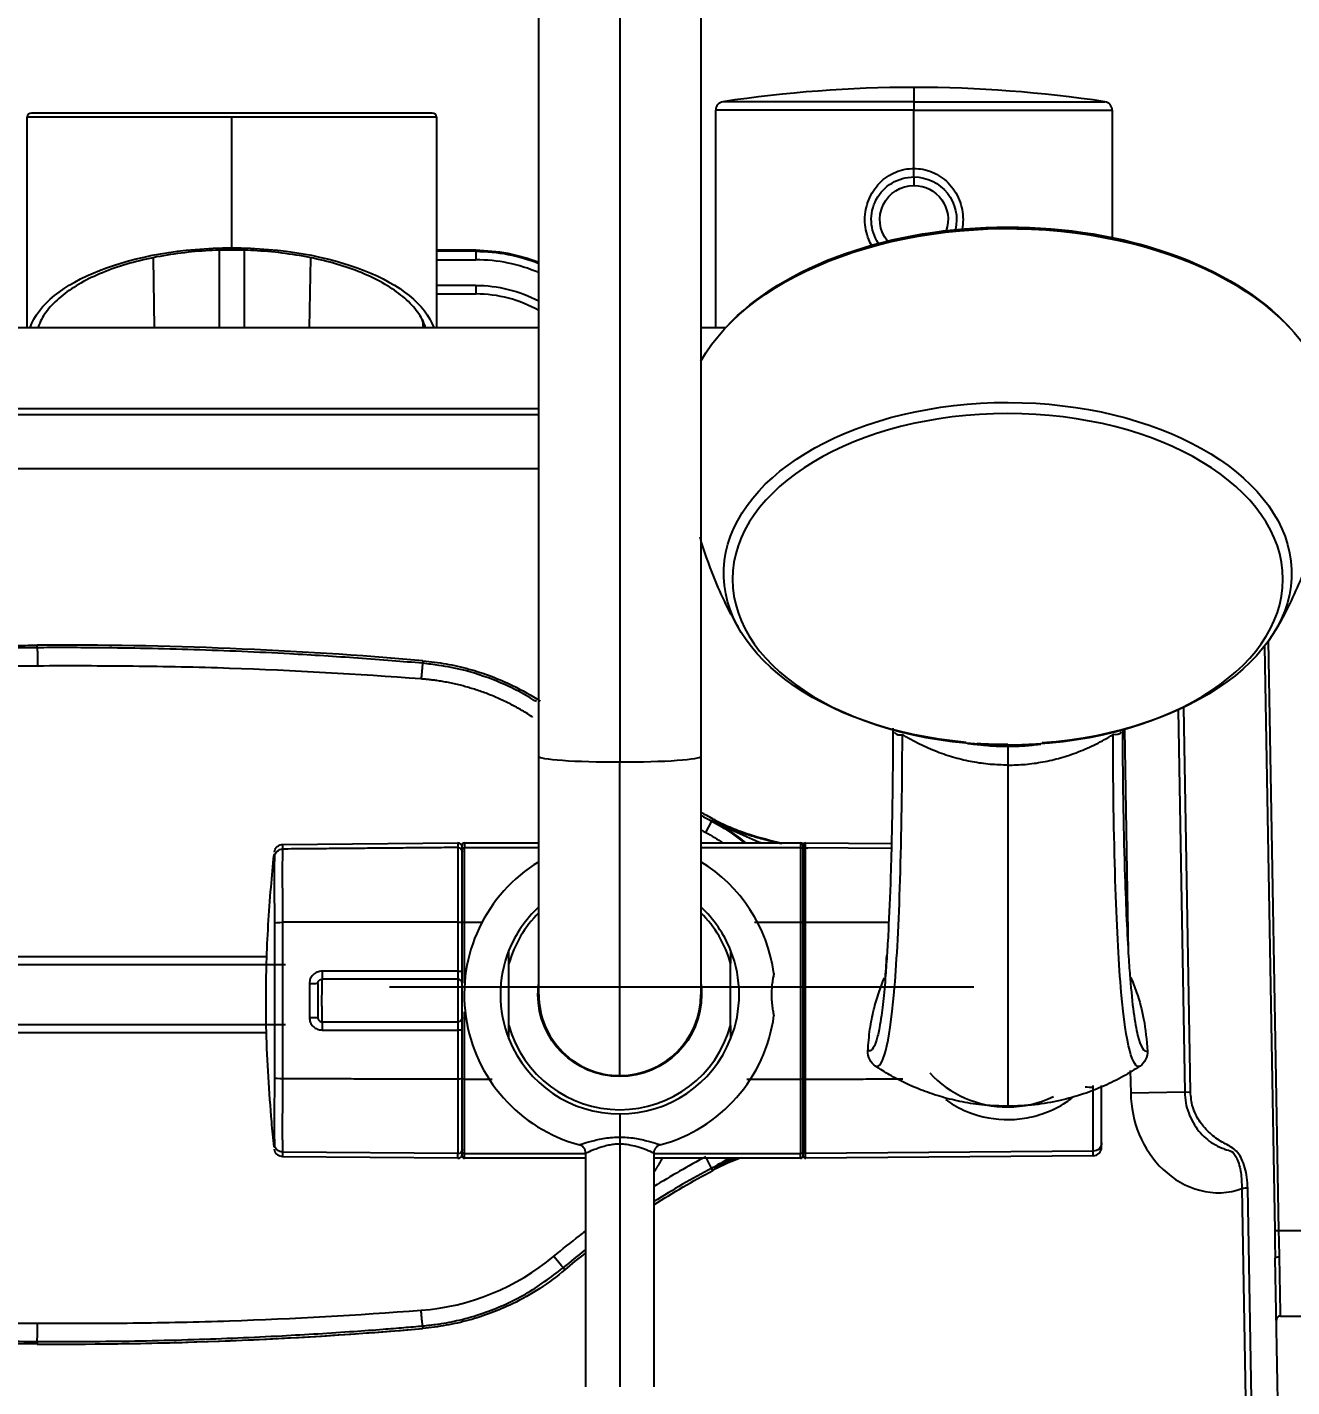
# Model space of a CAD drawing. Header units: millimetres. Extents: x 0 to 400063, y 963 to 238763.
# Drawn here: x 50350.5 to 50498.9, y 153823.2 to 153982.7 of the extents above; entities that cross this region are included whole.
import ezdxf

# ---------------------------------------------------------------- set-up
doc = ezdxf.new("R2010")
doc.units = ezdxf.units.MM
doc.header["$LTSCALE"] = 40
doc.header["$PDMODE"] = 34
doc.layers.get('Defpoints').update_dxf_attribs({"color": 249})
for name, color, linetype in [('07 dim wal', 5, 'Continuous'), ('4', 4, 'Continuous'), ('도면층4', 4, 'Continuous')]:
    doc.layers.add(name, color=color, linetype=linetype)
doc.styles.add('마감재', font='stylu.ttf')
doc.dimstyles.new('Copy of DIM-60', dxfattribs={"dimscale": 50, "dimtxt": 2, "dimasz": 0.7, "dimexe": 1, "dimexo": 1, "dimgap": 0.7, "dimtad": 1, "dimdec": 0, "dimzin": 1, "dimdsep": 46, "dimlunit": 6, "dimtxsty": '마감재', "dimblk": 'ARCHTICK', "dimcen": -0.09, "dimclrd": 256, "dimclre": 256, "dimclrt": 3, "dimadec": 0, "dimazin": 0, "dimtfac": 1, "dimtdec": 0, "dimtix": 1, "dimtmove": 2, "dimatfit": 0, "dimldrblk": 'ARCHTICK', "dimfxl": 0, "dimtolj": 1, "dimtzin": 0, "dimarcsym": 0})

# ---------------------------------------------------------------- blocks, each defined once
blk = doc.blocks.new('202101042036175950')
at = {"layer": '4', "linetype": 'Continuous'}
for p, q in [((-29, 0), (-29, 3.25)), ((-39, 2.64), (-39, -0.19)), ((0, 0), (-35.79, -0.62)), ((-39, -0.19), (-108.19, -1.4)), ((-107.54, -1.89), (-38.99, -0.69)), ((-39, -0.19), (-38.99, -0.69)), ((-16.63, -3.37), (-43.99, -3.85)), ((-43.97, -4.54), (-16.61, -4.07)), ((-55.28, -10.57), (-100.38, -11.35)), ((-55.27, -11.24), (-55.28, -10.57)), ((-100.07, -12.02), (-55.27, -11.24)), ((-55.27, -11.24), (-55.16, -17.58)), ((-97.8, -18.32), (-71.72, -17.87)), ((-57.78, -17.63), (-55.16, -17.58)), ((-171.43, -43), (-171.43, -20.6)), ((-170.44, -19.75), (-155.49, -19.75)), ((-170.44, -43), (-170.44, -19.75)), ((-49.33, -21), (-56.05, -21)), ((-48.34, -21.99), (-55.83, -21.99)), ((-48.8, -21), (-49.33, -21)), ((-47.8, -21.99), (-48.34, -21.99)), ((-48.34, -21.99), (-48.05, -55.7)), ((-47.8, -21.99), (-47.5, -55.7)), ((-95.88, -32), (-95.82, -32)), ((-53.52, -32), (-53.61, -32)), ((-67.61, -37.64), (-67.61, -35.96)), ((-67.61, -35.96), (-67.61, -35.96)), ((-67.61, -47.64), (-67.61, -37.64)), ((-173.1, -43), (-171.43, -43)), ((-171.43, -43), (-171.43, -65.4)), ((-171.43, -43), (-170.44, -43)), ((-170.44, -43), (-170.44, -66.25)), ((-163.6, -43), (-170.44, -43)), ((-162.6, -43), (-163.6, -43)), ((-162.6, -43), (-161.6, -43)), ((-84.5, -55.7), (-84.41, -45.65)), ((-83.95, -55.7), (-83.86, -45.66)), ((-67.61, -50.51), (-67.61, -47.64)), ((-67.61, -104.51), (-67.61, -50.51)), ((-83.95, -55.7), (-84.5, -55.7)), ((-75.21, -55.7), (-83.95, -55.7)), ((-56.79, -55.7), (-75.21, -55.7)), ((-48.05, -55.7), (-56.79, -55.7)), ((-47.5, -55.7), (-48.05, -55.7)), ((-84.5, -68), (-84.5, -56.3)), ((-84.5, -56.3), (-83.95, -56.3)), ((-84.2, -56), (-83.65, -56)), ((-83.66, -56), (-84.2, -56)), ((-83.95, -68), (-83.95, -56.3)), ((-83.95, -56.3), (-75.21, -56.3)), ((-83.66, -56), (-75.17, -56)), ((-75.17, -56), (-83.65, -56)), ((-82.45, -56), (-82.45, -56)), ((-75.21, -56.3), (-56.79, -56.3)), ((-56.83, -56), (-75.17, -56)), ((-75.17, -56), (-56.83, -56)), ((-48.35, -56), (-56.83, -56)), ((-56.83, -56), (-48.34, -56)), ((-56.79, -56.3), (-48.05, -56.3)), ((-49.55, -56), (-49.55, -56)), ((-47.8, -56), (-48.35, -56)), ((-47.8, -56), (-48.34, -56)), ((-47.5, -56.3), (-48.05, -56.3)), ((-48.05, -73.5), (-48.05, -56.3)), ((-47.5, -56.3), (-47.5, -73.5)), ((-144.95, -68.01), (-144.95, -65.06)), ((-144.94, -68.01), (-144.94, -65.06)), ((-63.06, -64.5), (-70.34, -64.5)), ((-144.95, -66.25), (-170.44, -66.25)), ((-87.32, -66.58), (-87.05, -66.73)), ((-87.19, -66.34), (-87.19, -66.34)), ((-87.19, -66.34), (-87.02, -66.43)), ((-87.05, -66.73), (-85.72, -67.43)), ((-46.35, -66.73), (-47.5, -67.33)), ((-46.38, -66.43), (-46.21, -66.34)), ((-46.08, -66.58), (-46.35, -66.73)), ((-46.21, -66.34), (-46.21, -66.34)), ((-429.61, -68), (-94.61, -68)), ((-94.61, -68), (-66.7, -68)), ((-48.11, -73.5), (-20.7, -73.5)), ((-428.94, -77.5), (-93.94, -77.5)), ((-57.2, -77.5), (-93.94, -77.5)), ((-52.7, -77.5), (-49.99, -77.5)), ((-49.21, -77.5), (-20.7, -77.5)), ((-20.7, -81.5), (-48.11, -81.5)), ((-48.05, -95.7), (-48.05, -81.5)), ((-47.5, -81.5), (-47.5, -95.7)), ((-34.42, -83.94), (-34.65, -84.13)), ((-34.42, -83.94), (-34.42, -83.94)), ((-94.61, -87), (-429.61, -87)), ((-144.95, -442.31), (-144.95, -87)), ((-144.94, -442.31), (-144.94, -87)), ((-135.4, -87), (-135.4, -447.82)), ((-134.73, -447.82), (-134.73, -87)), ((-128.39, -447.82), (-128.39, -87)), ((-66.7, -87), (-94.61, -87)), ((-84.5, -95.7), (-84.5, -87)), ((-83.95, -95.7), (-83.95, -87)), ((-63.06, -90.5), (-70.34, -90.5)), ((-154, -94.38), (-153.88, -94.38)), ((-154, -94.38), (-154, -99)), ((-153.88, -94.38), (-153.88, -99)), ((-153.88, -94.38), (-152.88, -94.38)), ((-152.88, -99), (-152.88, -94.38)), ((-149.88, -94.38), (-148.88, -94.38)), ((-149.88, -94.38), (-149.88, -99)), ((-148.88, -99), (-148.88, -94.38)), ((-84.5, -95.7), (-83.95, -95.7)), ((-84.31, -117.05), (-84.49, -96.5)), ((-84.49, -96.5), (-83.95, -96.5)), ((-83.66, -96), (-84.2, -96)), ((-75.21, -95.7), (-83.95, -95.7)), ((-83.95, -96.5), (-75.2, -96.5)), ((-75.17, -96), (-83.66, -96)), ((-75.14, -96), (-83.45, -96)), ((-68.05, -95.7), (-75.21, -95.7)), ((-75.2, -96.5), (-69.45, -96.5)), ((-68.02, -96), (-75.17, -96)), ((-69.43, -96), (-75.14, -96)), ((-68.5, -96.5), (-68.5, -112.42)), ((-64, -96), (-68, -96)), ((-56.79, -95.7), (-64.69, -95.7)), ((-56.83, -96), (-63.98, -96)), ((-63.5, -112.42), (-63.5, -96.5)), ((-56.85, -96), (-62.56, -96)), ((-62.54, -96.5), (-56.79, -96.5)), ((-48.54, -96), (-56.85, -96)), ((-48.34, -96), (-56.83, -96)), ((-48.05, -95.7), (-56.79, -95.7)), ((-56.79, -96.5), (-48.05, -96.5)), ((-47.8, -96), (-48.34, -96)), ((-48.05, -96.5), (-48.23, -117.02)), ((-47.5, -95.7), (-48.05, -95.7)), ((-47.5, -96.5), (-48.05, -96.5)), ((-47.5, -96.5), (-47.68, -117.05)), ((-170.1, -99.5), (-170.1, -146.5)), ((-169.6, -99), (-144.95, -99)), ((-169.6, -99), (-169.6, -123)), ((-68, -112.92), (-64, -112.92)), ((-153.09, -113.79), (-144.95, -113.93)), ((-67.97, -113.91), (-64.02, -113.91)), ((-154.29, -123), (-169.6, -123)), ((-169.6, -123), (-169.6, -147)), ((-144.95, -132.07), (-153.03, -132.21)), ((-144.95, -147), (-169.6, -147))]:
    blk.add_line(p, q, dxfattribs=at)
for centre, radius, start, end in [((-28.5, 0), 0.5, 180, 199.5593), ((-28.5, 0), 0.5, 248.7477, 271), ((-22.1, -43), 151, 171.4696, 180), ((-170.44, -20.75), 1, 90, 171.4696), ((-48.8, -22), 1, 0.5, 90), ((-66, -32), 12.48, 0, 25.5502), ((-66, -32), 12.48, 312.8625, 0), ((-22.1, -43), 151, 180, 188.5304), ((-84.2, -55.7), 0.3, 179.75, 270), ((-47.8, -55.7), 0.3, 270, 0.25), ((-84.2, -56.3), 0.3, 90, 180), ((-47.8, -56.3), 0.3, 0, 90), ((-66.7, -77.5), 18.25, 97.7703, 148.6307), ((-66.7, -77.5), 18.25, 15.081, 82.2436), ((-66.7, -77.5), 23.14, 140.277, 151.4329), ((-66.7, -77.5), 14, 90, 111.7868), ((-66.7, -77.5), 14, 68.2132, 90), ((-66.7, -77.5), 14, 111.7868, 137.2687), ((-66.7, -77.5), 13.5, 105.6425, 135.2763), ((-66.7, -77.5), 13.5, 285.6425, 74.3575), ((-66.7, -77.5), 14, 291.7868, 68.2132), ((-66.7, -77.5), 23.14, 28.5671, 33.9368), ((-170.44, -65.25), 1, 188.5304, 270), ((-175.71, -19.78), 100.32, 331.2745, 332.1013), ((-66.7, -77.5), 23.33, 151.4329, 152.1013), ((-66.7, -77.5), 23.33, 151.4329, 152.1013), ((42.31, -19.78), 100.32, 207.8987, 212.3735), ((-66.7, -77.5), 23.33, 27.8987, 28.5671), ((-66.7, -77.5), 23.33, 27.8987, 28.5671), ((-175.71, -19.78), 101.82, 331.736, 332.1013), ((-66.7, -77.5), 9.5, 0, 90), ((42.31, -19.78), 101.82, 207.8987, 211.84), ((-66.7, -77.5), 9.5, 270, 0), ((-66.7, -77.5), 18.25, 211.3695, 344.9535), ((-134, -94.38), 18.88, 156.9796, 180), ((-134, -94.38), 14.88, 150.2559, 180), ((-66.7, -77.5), 14, 222.7313, 248.2132), ((-66.7, -77.5), 13.5, 224.7237, 254.3575), ((-66.7, -77.5), 14, 248.2132, 270), ((-66.7, -77.5), 14, 270, 291.7868), ((-84.2, -95.7), 0.3, 180, 270), ((-83.99, -96.5), 0.5, 92.0871, 180.5), ((-68, -96.5), 0.5, 90, 180), ((-48, -96.5), 0.5, 359.5, 87.9129), ((-47.8, -95.7), 0.3, 270, 0), ((-169.6, -99.5), 0.5, 90, 180), ((384.97, -143.02), 492.66, 175.0592, 180.3273), ((-518.37, -143.02), 492.66, 0, 4.9407), ((-518.37, -143.02), 492.66, 359.6727, 4.9408), ((-64, -112.42), 0.5, 270, 0), ((-518.37, -143.02), 492.66, 359.6728, 0), ((-169.6, -146.5), 0.5, 180, 270)]:
    blk.add_arc(centre, radius, start, end, dxfattribs=at)
at = {"layer": '4', "linetype": 'Continuous', "extrusion": (0, 0, -1)}
for centre, radius, start, end in [((157.6, -43), 5, 0, 103.6181), ((157.6, -43), 4, 0, 108.8719), ((157.6, -43), 5, 236.1206, 0), ((157.6, -43), 4, 230.9119, 0), ((66.7, -77.5), 23.03, 27.8987, 39.3758), ((66.7, -77.5), 23.03, 146.4928, 152.1013), ((175.71, -19.78), 100.02, 207.8987, 208.8215), ((66.7, -77.5), 21.53, 27.8987, 34.2214), ((-42.31, -19.78), 100.02, 327.5154, 332.1013), ((66.7, -77.5), 9.6, 81.7228, 90), ((66.7, -77.5), 9.6, 90, 270), ((-42.31, -19.78), 100.02, 320.1003, 321.8984), ((134, -94.38), 20, 0, 21.6604), ((134, -94.38), 19.88, 0, 21.8008), ((134, -94.38), 15.88, 0, 27.7026), ((66.7, -77.5), 9.6, 270, 278.2772), ((64, -96.5), 0.5, 90, 180), ((68, -112.42), 0.5, 270, 0)]:
    blk.add_arc(centre, radius, start, end, dxfattribs=at)
for centre, major_axis, ratio, start_param, end_param in [((-133.67, -32), (0, -38), 0.601815, 0.325862, 3.144054), ((-116.11, -32), (0, 33.3), 0.601815, 6.211848, 7.732635), ((-134.04, -32), (0, 37.7), 0.601815, 3.646832, 5.777946), ((-116.11, -32), (0, 33.3), 0.601815, 3.216248, 6.211848), ((-35.8, -0.12), (-0.009, 0.5), 0.304869, 3.141593, 4.71771), ((-49.33, -22), (0, 1), 0.993003, 0, 1.56207), ((-116.11, -32), (0, 33.3), 0.601815, 1.717737, 3.216248), ((-83.65, -55.7), (0, -0.3), 0.993003, 0, 1.57516), ((-75.17, -55.7), (0, -0.3), 0.118089, 0, 1.57516), ((-56.83, -55.7), (0, -0.3), 0.118089, 4.708026, 6.283185), ((-48.35, -55.7), (0, -0.3), 0.993003, 4.708026, 6.283185), ((-83.66, -56.3), (0, -0.3), 0.993003, 1.570796, 3.141593), ((-75.17, -56.3), (0, 0.3), 0.118089, 4.712389, 6.283185), ((-56.83, -56.3), (0, 0.3), 0.118089, 0, 1.570796), ((-48.34, -56.3), (0, 0.3), 0.993003, 0, 1.570796), ((-94.61, -77.5), (0, 9.5), 0.069756, 6.283185, 7.853982), ((-94.61, -77.5), (0, 9.5), 0.069756, 1.570796, 3.141593), ((-49.21, -77.5), (-1, 0), 0.000002, 0.675102, 1.570774), ((-35.8, -85.09), (1.15, 0.96), 0.00118, 0.017454, 1.740033), ((-83.66, -95.7), (0, 0.3), 0.993003, 3.141593, 4.712389), ((-83.45, -96.5), (0, 0.5), 0.993003, 4.703662, 6.246758), ((-75.17, -95.7), (0, -0.3), 0.118089, 0, 1.570796), ((-75.14, -96.5), (0, 0.5), 0.118089, 4.703662, 6.246762), ((-69.43, -96.5), (0, 0.5), 0.044333, 4.703662, 6.246744), ((-62.56, -96.5), (0, -0.5), 0.044333, 3.178034, 4.721116), ((-56.85, -96.5), (0, -0.5), 0.118089, 3.178016, 4.721116), ((-56.83, -95.7), (0, -0.3), 0.118089, 4.712389, 6.283185), ((-48.54, -96.5), (0, -0.5), 0.993003, 3.17802, 4.721116), ((-48.34, -95.7), (0, -0.3), 0.993003, 4.712389, 6.283185), ((-143.1, -123), (0, 24), 0.466308, 4.712389, 6.117447), ((-69.5, -112.42), (1, 0), 0.008735, 4.756813, 6.283185), ((-68, -113.92), (0, 1), 0.025382, 0, 1.56207), ((-64, -113.92), (0, 1), 0.025382, 4.721116, 6.283185), ((-62.5, -112.42), (-1, 0), 0.008735, 0, 1.526373), ((-82.78, -117.01), (-0.001, 1), 0.993003, 3.239143, 4.704891), ((-75.06, -117.01), (0, 1), 0.118088, 3.237896, 4.703644), ((-56.93, -117.01), (0, 1), 0.118088, 1.579541, 3.045284), ((-49.22, -117.01), (0.001, 1), 0.993003, 1.57811, 3.043862), ((-143.1, -123), (0, 24), 0.466308, 3.307331, 4.712389)]:
    blk.add_ellipse(centre, major_axis=major_axis, ratio=ratio, start_param=start_param, end_param=end_param, dxfattribs=at)
blk.add_ellipse((-115.42, -32), major_axis=(0, 32.28), ratio=0.601815, dxfattribs=at)
at = {"layer": '4', "linetype": 'Continuous'}
for points, degree, knots in [([(-133.68, 6), (-131.75, 5.99), (-127.79, 5.74), (-121.7, 4.6), (-115.45, 2.54), (-111.44, 0.58), (-109.45, -0.58)], 3, [0, 0, 0, 0, 0.225829, 0.46905, 0.727974, 1, 1, 1, 1]), ([(-29, 0), (-29.02, 0), (-29.07, 0), (-29.47, -0.01), (-30.15, -0.02), (-31.15, -0.04), (-32.46, -0.06), (-34.07, -0.09), (-35.31, -0.11), (-35.95, -0.12)], 3, [0, 0, 0, 0, 0.123597, 0.253616, 0.390056, 0.532916, 0.682195, 0.83789, 1, 1, 1, 1]), ([(-38.99, -0.69), (-38.45, -0.68), (-37.36, -0.66), (-36.31, -0.64), (-35.79, -0.62)], 3, [0, 0, 0, 0, 0.500476, 1, 1, 1, 1]), ([(-43.99, -3.85), (-44.41, -3.87), (-45.23, -3.91), (-46.4, -4.15), (-47.39, -4.52), (-48.18, -4.99), (-48.74, -5.6), (-49.1, -6.3), (-49.64, -7.29), (-50.52, -8.46), (-51.89, -9.6), (-53.5, -10.4), (-54.69, -10.51), (-55.28, -10.57)], 3, [0, 0, 0, 0, 0.088602, 0.171571, 0.25166, 0.317593, 0.377752, 0.440303, 0.502881, 0.630411, 0.751477, 0.876406, 1, 1, 1, 1]), ([(-55.27, -11.24), (-54.85, -11.21), (-54.01, -11.16), (-52.8, -10.81), (-51.68, -10.29), (-50.69, -9.61), (-49.86, -8.81), (-49.17, -7.89), (-48.73, -7.04), (-48.48, -6.23), (-48.32, -5.67), (-47.87, -5.34), (-47.15, -4.94), (-45.8, -4.59), (-44.6, -4.56), (-43.97, -4.54)], 3, [0, 0, 0, 0, 0.087384, 0.174537, 0.259798, 0.342668, 0.422758, 0.499819, 0.58567, 0.625029, 0.687199, 0.70974, 0.749926, 0.870346, 1, 1, 1, 1]), ([(-55.16, -17.58), (-53.48, -17.55), (-51.82, -17.21), (-48.76, -15.94), (-47.33, -14.98), (-45.06, -12.58), (-44.17, -11.08), (-43.32, -7.86), (-43.34, -6.08), (-43.97, -4.54)], 3, [0, 0, 0, 0, 0.25, 0.25, 0.5, 0.5, 0.75, 0.75, 1, 1, 1, 1]), ([(-71.14, -17.83), (-70.25, -17.77), (-69.41, -17.71), (-65.53, -17.39), (-63.34, -17.11), (-60.53, -16.42), (-59.92, -16.02), (-60.08, -15.6)], 3, [0, 0, 0, 0, 0.112014, 0.112014, 0.556007, 0.556007, 1, 1, 1, 1]), ([(-68.69, -17.56), (-68.12, -17.31), (-66.54, -16.7), (-63.67, -15.92), (-61.34, -15.71), (-60.08, -15.6)], 3, [0, 0, 0, 0, 0.210885, 0.570057, 1, 1, 1, 1]), ([(-58.32, -16.48), (-57.94, -17.34), (-60.64, -18.13), (-70.15, -18.96), (-74.19, -19.19), (-84.23, -19.52), (-90.22, -19.63), (-97.19, -19.65)], 3, [0, 0, 0, 0, 0.5, 0.5, 0.75, 0.75, 1, 1, 1, 1]), ([(-58.32, -16.48), (-57.91, -17.12), (-57.05, -18.47), (-55.95, -20.7), (-54.99, -23.17), (-54.23, -25.91), (-53.71, -28.88), (-53.64, -30.94), (-53.61, -32)], 3, [0, 0, 0, 0, 0.139879, 0.290529, 0.451919, 0.624003, 0.806723, 1, 1, 1, 1]), ([(-97.64, -18.54), (-91.1, -18.52), (-85.39, -18.41), (-76.93, -18.14), (-73.78, -18), (-71.14, -17.83)], 3, [0, 0, 0, 0, 0.565763, 0.565763, 1, 1, 1, 1]), ([(-93.61, -32), (-93.63, -31.32), (-93.67, -29.93), (-93.97, -27.86), (-94.45, -25.77), (-95.15, -23.69), (-96.05, -21.63), (-96.8, -20.31), (-97.19, -19.65)], 3, [0, 0, 0, 0, 0.157597, 0.318341, 0.482591, 0.6507, 0.823036, 1, 1, 1, 1]), ([(-54.4, -39.31), (-53.92, -38.64), (-52.7, -36.54), (-51.92, -33.28), (-52.12, -29.98), (-52.79, -27.5), (-53.69, -25.65), (-54.43, -24.65), (-54.62, -24.41)], 3, [0, 0, 0, 0, 0.156803, 0.462385, 0.611267, 0.763599, 0.9421, 1, 1, 1, 1]), ([(-95.82, -32), (-95.83, -31.41), (-95.84, -30.22), (-95.98, -29.04), (-96.04, -28.45)], 3, [0, 0, 0, 0, 0.499971, 1, 1, 1, 1]), ([(-93.61, -32), (-93.63, -32.68), (-93.67, -34.07), (-93.97, -36.14), (-94.45, -38.23), (-95.15, -40.31), (-96.05, -42.37), (-96.8, -43.69), (-97.19, -44.35)], 3, [0, 0, 0, 0, 0.157598, 0.318344, 0.482594, 0.650703, 0.823038, 1, 1, 1, 1]), ([(-95.97, -34.85), (-95.93, -34.5), (-95.84, -33.55), (-95.83, -32.59), (-95.82, -32)], 3, [0, 0, 0, 0, 0.376466, 1, 1, 1, 1]), ([(-93.61, -32), (-91.81, -32), (-88.32, -32), (-83.44, -32), (-78.93, -32), (-74.78, -32), (-69.76, -32), (-65.55, -32), (-62.15, -32), (-59.99, -32), (-58.16, -32), (-56.62, -32), (-55.37, -32), (-54.4, -32), (-53.79, -32), (-53.63, -32), (-53.61, -32)], 3, [0, 0, 0, 0, 0.066499, 0.133873, 0.201247, 0.268621, 0.335995, 0.470742, 0.538116, 0.60549, 0.672864, 0.740238, 0.807612, 0.874986, 0.94236, 1, 1, 1, 1]), ([(-53.61, -32), (-53.63, -32.91), (-53.68, -34.7), (-54.07, -37.28), (-54.65, -39.7), (-55.4, -41.93), (-56.27, -43.98), (-57.24, -45.84), (-57.97, -46.97), (-58.32, -47.52)], 3, [0, 0, 0, 0, 0.166314, 0.324879, 0.475645, 0.618567, 0.753616, 0.880766, 1, 1, 1, 1]), ([(-163.6, -43), (-163.58, -42.65), (-163.54, -41.92), (-163.2, -40.85), (-162.66, -39.84), (-161.92, -38.95), (-161, -38.21), (-159.59, -37.48), (-158.01, -37.17), (-156.83, -37.28), (-156.45, -37.35)], 3, [0, 0, 0, 0, 0.101667, 0.21126, 0.320348, 0.432245, 0.546317, 0.661299, 0.889795, 1, 1, 1, 1]), ([(-154.47, -47.91), (-154.73, -48.06), (-155.71, -48.54), (-157.6, -48.91), (-159.59, -48.52), (-161, -47.79), (-161.92, -47.05), (-162.66, -46.16), (-163.2, -45.15), (-163.54, -44.08), (-163.58, -43.35), (-163.6, -43)], 3, [0, 0, 0, 0, 0.07152, 0.261237, 0.450954, 0.546423, 0.641133, 0.734039, 0.824612, 0.915626, 1, 1, 1, 1]), ([(-97.48, -45.33), (-97.42, -45.28), (-97.36, -45.23), (-97.26, -45.1), (-97.22, -44.98), (-97.19, -44.88), (-97.18, -44.84), (-97.17, -44.75), (-97.17, -44.73), (-97.16, -44.47), (-97.18, -44.36), (-97.19, -44.35)], 3, [0, 0, 0, 0, 0.25, 0.25, 0.5, 0.5, 0.625, 0.625, 0.75, 0.75, 1, 1, 1, 1]), ([(-58.32, -47.52), (-57.94, -46.66), (-60.64, -45.87), (-70.15, -45.04), (-74.19, -44.81), (-84.23, -44.48), (-90.22, -44.37), (-97.19, -44.35)], 3, [0, 0, 0, 0, 0.5, 0.5, 0.75, 0.75, 1, 1, 1, 1]), ([(-97.96, -45.46), (-96.87, -45.46), (-94.3, -45.48), (-90.17, -45.52), (-85.38, -45.6), (-79.71, -45.75), (-74.95, -45.95), (-72.17, -46.11), (-71.27, -46.17)], 3, [0, 0, 0, 0, 0.09412, 0.223608, 0.383383, 0.574722, 0.852138, 1, 1, 1, 1]), ([(-71.27, -46.17), (-70.32, -46.23), (-68.21, -46.38), (-65.92, -46.6), (-64.09, -46.83), (-62.59, -47.07), (-61.12, -47.42), (-60.11, -47.87), (-60.09, -48.23), (-60.08, -48.4)], 3, [0, 0, 0, 0, 0.116941, 0.280495, 0.364819, 0.473056, 0.624412, 0.822238, 1, 1, 1, 1]), ([(-60.08, -48.4), (-60.94, -48.34), (-62.58, -48.22), (-64.86, -47.75), (-66.86, -47.18), (-68.08, -46.71), (-68.65, -46.46)], 3, [0, 0, 0, 0, 0.294102, 0.556761, 0.788066, 1, 1, 1, 1]), ([(-87.19, -66.34), (-86.84, -65.69), (-86.23, -64.36), (-85.29, -61.76), (-84.77, -59.79), (-84.48, -58.5)], 3, [0, 0, 0, 0, 0.259488, 0.518975, 1, 1, 1, 1]), ([(-84.38, -58.46), (-84.4, -58.56), (-84.55, -59.25), (-84.86, -60.55), (-85.35, -62.27), (-85.89, -63.87), (-86.44, -65.25), (-86.84, -66.06), (-87.02, -66.43)], 3, [0, 0, 0, 0, 0.02986, 0.226517, 0.437729, 0.643986, 0.832485, 1, 1, 1, 1]), ([(-69.2, -59.42), (-69.2, -59.42), (-69.2, -59.42), (-69.16, -59.43), (-69.08, -59.45), (-68.85, -59.49), (-68.7, -59.53), (-68.31, -59.59), (-68.08, -59.62), (-67.58, -59.68), (-67.3, -59.7), (-66.92, -59.71), (-66.81, -59.71), (-66.7, -59.71)], 3, [0, 0, 0, 0, 0.068452, 0.068452, 0.277199, 0.277199, 0.487429, 0.487429, 0.702318, 0.702318, 0.91825, 0.91825, 1, 1, 1, 1]), ([(-66.7, -59.71), (-66.42, -59.71), (-66.15, -59.7), (-65.63, -59.66), (-65.38, -59.63), (-64.94, -59.57), (-64.75, -59.53), (-64.45, -59.48), (-64.33, -59.45), (-64.22, -59.43), (-64.2, -59.42), (-64.2, -59.42)], 3, [0, 0, 0, 0, 0.211439, 0.211439, 0.422623, 0.422623, 0.63759, 0.63759, 0.854971, 0.854971, 1, 1, 1, 1]), ([(-109.45, -63.42), (-111.44, -64.58), (-114.98, -66.31), (-118.73, -67.61), (-120.34, -68.08)], 3, [0, 0, 0, 0, 0.580555, 1, 1, 1, 1]), ([(-47.57, -63.22), (-47.43, -63.6), (-47.03, -64.65), (-46.56, -65.69), (-46.21, -66.34)], 3, [0, 0, 0, 0, 0.359334, 1, 1, 1, 1]), ([(-71.9, -64.5), (-71.9, -64.5), (-71.89, -64.5), (-71.87, -64.5), (-71.86, -64.5), (-71.81, -64.5), (-71.77, -64.5), (-71.65, -64.5), (-71.56, -64.5), (-71.15, -64.5), (-70.81, -64.5), (-70.43, -64.5), (-70.39, -64.5), (-70.34, -64.5)], 3, [0, 0, 0, 0, 0.03963, 0.03963, 0.088725, 0.088725, 0.170069, 0.170069, 0.343238, 0.343238, 0.92063, 0.92063, 1, 1, 1, 1]), ([(-63.06, -64.5), (-62.72, -64.5), (-62.38, -64.5), (-61.99, -64.5), (-61.92, -64.5), (-61.77, -64.5), (-61.7, -64.5), (-61.61, -64.5), (-61.58, -64.5), (-61.54, -64.5), (-61.52, -64.5), (-61.51, -64.5), (-61.5, -64.5), (-61.5, -64.5)], 3, [0, 0, 0, 0, 0.583254, 0.583254, 0.70865, 0.70865, 0.853126, 0.853126, 0.908969, 0.908969, 0.965806, 0.965806, 1, 1, 1, 1]), ([(-47.44, -64), (-47.27, -64.45), (-46.94, -65.29), (-46.56, -66.06), (-46.38, -66.43)], 3, [0, 0, 0, 0, 0.520643, 1, 1, 1, 1]), ([(-49.99, -77.5), (-49.98, -77.22), (-49.97, -76.62), (-49.82, -75.45), (-49.51, -74.11), (-49.17, -73.02), (-49.08, -72.76), (-49.08, -72.76)], 3, [0, 0, 0, 0, 0.11848, 0.246433, 0.507271, 0.763181, 1, 1, 1, 1]), ([(-49.08, -72.75), (-49.05, -72.86), (-48.96, -73.06), (-48.72, -73.32), (-48.41, -73.47), (-48.19, -73.5), (-48.08, -73.5)], 3, [0, 0, 0, 0, 0.243534, 0.500992, 0.757911, 1, 1, 1, 1]), ([(-45.95, -73.41), (-46.31, -73.19), (-46.66, -72.98), (-47.08, -72.74), (-47.51, -72.51)], 2, [0, 0, 0, 0.463418, 0.463418, 1, 1, 1]), ([(-49.21, -77.5), (-49.19, -77.24), (-49.15, -76.63), (-48.94, -75.64), (-48.59, -74.54), (-48.22, -73.7), (-48.11, -73.5), (-48.11, -73.5), (-48.11, -73.5)], 3, [0, 0, 0, 0, 0.12344, 0.287566, 0.493276, 0.772218, 0.999222, 1, 1, 1, 1]), ([(-49.08, -82.24), (-49.08, -82.24), (-49.17, -81.98), (-49.51, -80.89), (-49.82, -79.55), (-49.97, -78.38), (-49.98, -77.78), (-49.99, -77.5)], 3, [0, 0, 0, 0, 0.234774, 0.491842, 0.752983, 0.881137, 1, 1, 1, 1]), ([(-48.11, -81.5), (-48.11, -81.5), (-48.22, -81.3), (-48.56, -80.51), (-48.88, -79.58), (-49.07, -78.84), (-49.18, -78.17), (-49.2, -77.72), (-49.21, -77.5)], 3, [0, 0, 0, 0, 0.225395, 0.505739, 0.669301, 0.790145, 0.896387, 1, 1, 1, 1]), ([(-48.08, -81.5), (-48.19, -81.5), (-48.41, -81.53), (-48.72, -81.68), (-48.96, -81.94), (-49.05, -82.14), (-49.08, -82.25)], 3, [0, 0, 0, 0, 0.242089, 0.499007, 0.756466, 1, 1, 1, 1]), ([(-35.99, -85.26), (-36.81, -84.25), (-37.82, -83.02), (-38.78, -81.76), (-38.95, -81.53)], 3, [0, 0, 0, 0, 0.816904, 1, 1, 1, 1]), ([(-28.05, -98.88), (-28.05, -98.83), (-28.17, -97.98), (-28.53, -96.18), (-29.53, -92.73), (-31.39, -88.48), (-33.56, -85.58), (-34.65, -84.13)], 3, [0, 0, 0, 0, 0.009924, 0.157413, 0.335416, 0.669715, 1, 1, 1, 1]), ([(-34.42, -83.94), (-32.85, -85.81), (-30.5, -89.45), (-28.68, -94.28), (-27.87, -97.87), (-27.63, -99.68), (-27.55, -100.59), (-27.55, -100.59)], 3, [0, 0, 0, 0, 0.400379, 0.700996, 0.850257, 0.999996, 1, 1, 1, 1]), ([(-105.85, -100.59), (-105.77, -99.68), (-105.53, -97.87), (-104.72, -94.28), (-103.32, -90.56), (-101.8, -87.88), (-101.12, -86.83)], 3, [0, 0, 0, 0, 0.186312, 0.372029, 0.746071, 1, 1, 1, 1]), ([(-101.06, -87.28), (-101.26, -87.61), (-101.9, -88.67), (-102.88, -90.52), (-104.12, -93.5), (-104.93, -96.26), (-105.24, -98.24), (-105.31, -98.71)], 3, [0, 0, 0, 0, 0.093551, 0.301782, 0.511299, 0.882277, 1, 1, 1, 1]), ([(-99.25, -87.72), (-99.26, -87.74), (-99.43, -88), (-99.74, -88.48), (-100.13, -89.14), (-100.49, -89.79), (-100.84, -90.45), (-101.17, -91.13), (-101.48, -91.82), (-101.77, -92.5), (-102.04, -93.19), (-102.29, -93.88), (-102.51, -94.55), (-102.71, -95.21), (-102.9, -95.87), (-103.07, -96.53), (-103.23, -97.25), (-103.37, -97.97), (-103.48, -98.64), (-103.57, -99.26), (-103.63, -99.82), (-103.69, -100.34), (-103.71, -100.65), (-103.72, -100.8)], 3, [0, 0, 0, 0, 0.003863, 0.05367, 0.103477, 0.153284, 0.203091, 0.252897, 0.302704, 0.352511, 0.402318, 0.452125, 0.501932, 0.551738, 0.601545, 0.651352, 0.701159, 0.750966, 0.800773, 0.850579, 0.900386, 0.950193, 1, 1, 1, 1]), ([(-70.34, -90.5), (-70.68, -90.5), (-71.02, -90.5), (-71.41, -90.5), (-71.48, -90.5), (-71.63, -90.5), (-71.7, -90.5), (-71.79, -90.5), (-71.82, -90.5), (-71.86, -90.5), (-71.88, -90.5), (-71.89, -90.5), (-71.9, -90.5), (-71.9, -90.5)], 3, [0, 0, 0, 0, 0.583254, 0.583254, 0.70865, 0.70865, 0.853126, 0.853126, 0.908969, 0.908969, 0.965806, 0.965806, 1, 1, 1, 1]), ([(-61.5, -90.5), (-61.5, -90.5), (-61.51, -90.5), (-61.53, -90.5), (-61.54, -90.5), (-61.59, -90.5), (-61.63, -90.5), (-61.75, -90.5), (-61.84, -90.5), (-62.25, -90.5), (-62.59, -90.5), (-62.97, -90.5), (-63.01, -90.5), (-63.06, -90.5)], 3, [0, 0, 0, 0, 0.03963, 0.03963, 0.088725, 0.088725, 0.170069, 0.170069, 0.343238, 0.343238, 0.92063, 0.92063, 1, 1, 1, 1]), ([(-69.45, -96.5), (-69.45, -97), (-69.45, -97.5), (-69.45, -100.67), (-69.45, -103.33), (-69.45, -108.14), (-69.45, -110.27), (-69.45, -112.41)], 3, [0, 0, 0, 0, 0.094032, 0.094032, 0.597007, 0.597007, 1, 1, 1, 1]), ([(-69.45, -96.5), (-69.22, -96.5), (-68.96, -96.5), (-68.59, -96.5), (-68.5, -96.5), (-68.5, -96.5)], 3, [0, 0, 0, 0, 0.5, 0.5, 1, 1, 1, 1]), ([(-68, -96), (-68, -96), (-68.01, -96), (-68.05, -96), (-68.11, -96), (-68.27, -96), (-68.38, -96), (-68.64, -96), (-68.78, -96), (-69.09, -96), (-69.26, -96), (-69.43, -96)], 3, [0, 0, 0, 0, 0.115254, 0.115254, 0.336449, 0.336449, 0.557635, 0.557635, 0.778817, 0.778817, 1, 1, 1, 1]), ([(-68.5, -96.5), (-68.47, -96.5), (-68.44, -96.5), (-68.33, -96.5), (-68.31, -96.5)], 3, [0, 0, 0, 0, 0.792869, 1, 1, 1, 1]), ([(-68.31, -96.5), (-68.23, -96.5), (-68, -96.5), (-67.49, -96.51), (-66.78, -96.51), (-66, -96.51), (-65.21, -96.51), (-64.5, -96.51), (-63.99, -96.5), (-63.76, -96.5), (-63.69, -96.5)], 3, [0, 0, 0, 0, 0.098798, 0.232532, 0.366266, 0.5, 0.633734, 0.767468, 0.901202, 1, 1, 1, 1]), ([(-62.56, -96), (-62.65, -96), (-62.74, -96), (-62.99, -96), (-63.15, -96), (-63.44, -96), (-63.56, -96), (-63.77, -96), (-63.86, -96), (-63.97, -96), (-64, -96), (-64, -96)], 3, [0, 0, 0, 0, 0.115203, 0.115203, 0.336395, 0.336395, 0.557594, 0.557594, 0.778797, 0.778797, 1, 1, 1, 1]), ([(-63.69, -96.5), (-63.66, -96.5), (-63.55, -96.5), (-63.52, -96.5), (-63.5, -96.5)], 3, [0, 0, 0, 0, 0.207131, 1, 1, 1, 1]), ([(-63.5, -96.5), (-63.5, -96.5), (-63.41, -96.5), (-63.04, -96.5), (-62.77, -96.5), (-62.54, -96.5)], 3, [0, 0, 0, 0, 0.5, 0.5, 1, 1, 1, 1]), ([(-62.54, -112.41), (-62.54, -111.74), (-62.54, -111.08), (-62.54, -107.74), (-62.54, -105.08), (-62.54, -100.44), (-62.54, -98.47), (-62.54, -96.5)], 3, [0, 0, 0, 0, 0.125744, 0.125744, 0.628719, 0.628719, 1, 1, 1, 1]), ([(-144.96, -100.28), (-145.05, -100.31), (-145.73, -100.55), (-146.97, -101.27), (-148.59, -102.87), (-150.04, -104.97), (-151.28, -107.46), (-152.3, -110.3), (-153.1, -113.41), (-153.66, -116.68), (-153.97, -119.92), (-154.04, -122.02), (-154.03, -123)], 3, [0, 0, 0, 0, 0.01752, 0.127832, 0.238144, 0.348456, 0.458768, 0.569079, 0.679391, 0.789703, 0.900015, 1, 1, 1, 1]), ([(-105.56, -100.62), (-105.66, -101.81), (-105.87, -104.34), (-106.26, -109.54), (-106.75, -117.29), (-107.11, -125.56), (-107.3, -132.97), (-107.37, -137.84), (-107.39, -140.85), (-107.4, -142.06)], 3, [0, 0, 0, 0, 0.086695, 0.183856, 0.377014, 0.647889, 0.782154, 0.912521, 1, 1, 1, 1]), ([(-103.72, -100.8), (-104.28, -108.27), (-104.71, -115.79), (-105.09, -127.05), (-105.17, -130.81), (-105.25, -138.32), (-105.25, -142.05), (-105.24, -145.8)], 3, [0, 0, 0, 0, 0.5, 0.5, 0.75, 0.75, 1, 1, 1, 1]), ([(-28.16, -145.8), (-28.15, -142.05), (-28.15, -138.32), (-28.23, -130.81), (-28.31, -127.05), (-28.69, -115.79), (-29.12, -108.27), (-29.68, -100.8)], 3, [0, 0, 0, 0, 0.25, 0.25, 0.5, 0.5, 1, 1, 1, 1]), ([(-26, -142.05), (-26.01, -140.85), (-26.03, -137.84), (-26.1, -132.98), (-26.28, -125.87), (-26.63, -117.75), (-27.08, -110.36), (-27.43, -105.59), (-27.65, -102.9), (-27.78, -101.35), (-27.84, -100.61)], 3, [0, 0, 0, 0, 0.08687, 0.217401, 0.35184, 0.60129, 0.804676, 0.88748, 0.946815, 1, 1, 1, 1]), ([(-69.45, -112.41), (-69.43, -112.61), (-69.39, -113), (-69.04, -113.49), (-68.56, -113.85), (-68.17, -113.89), (-67.97, -113.91)], 3, [0, 0, 0, 0, 0.250504, 0.500497, 0.750592, 1, 1, 1, 1]), ([(-68.31, -112.42), (-68.33, -112.42), (-68.44, -112.42), (-68.47, -112.42), (-68.5, -112.42)], 3, [0, 0, 0, 0, 0.207131, 1, 1, 1, 1]), ([(-63.69, -112.42), (-63.76, -112.42), (-63.99, -112.42), (-64.5, -112.42), (-65.21, -112.43), (-66, -112.43), (-66.78, -112.43), (-67.49, -112.42), (-68, -112.42), (-68.23, -112.42), (-68.31, -112.42)], 3, [0, 0, 0, 0, 0.098798, 0.232532, 0.366266, 0.5, 0.633734, 0.767468, 0.901202, 1, 1, 1, 1]), ([(-64.02, -113.91), (-63.83, -113.89), (-63.43, -113.85), (-62.95, -113.49), (-62.6, -113), (-62.56, -112.61), (-62.54, -112.41)], 3, [0, 0, 0, 0, 0.249572, 0.500373, 0.749658, 1, 1, 1, 1]), ([(-63.5, -112.42), (-63.52, -112.42), (-63.55, -112.42), (-63.66, -112.42), (-63.69, -112.42)], 3, [0, 0, 0, 0, 0.792869, 1, 1, 1, 1]), ([(-83.42, -118.01), (-83.54, -117.99), (-83.77, -117.93), (-84.07, -117.7), (-84.27, -117.38), (-84.31, -117.14), (-84.32, -117.02)], 3, [0, 0, 0, 0, 0.241174, 0.49957, 0.758228, 1, 1, 1, 1]), ([(-75.18, -117.02), (-75.63, -117.02), (-76.71, -117.02), (-78.76, -117.04), (-81.1, -117.06), (-82.75, -117.04), (-83.52, -117.02), (-83.7, -117.02), (-83.77, -117.02)], 3, [0, 0, 0, 0, 0.104998, 0.250577, 0.500152, 0.749576, 0.895016, 1, 1, 1, 1]), ([(-70.2, -116.7), (-70.2, -116.82), (-70.2, -119.84), (-70.2, -128.36), (-70.2, -142.36), (-70.2, -156.72), (-70.2, -167.44), (-70.2, -172.58), (-70.2, -174.5)], 3, [0, 0, 0, 0, 0.006718, 0.156853, 0.442861, 0.731856, 0.899967, 1, 1, 1, 1]), ([(-63.2, -174.5), (-63.2, -172.58), (-63.2, -167.46), (-63.2, -156.76), (-63.2, -142.42), (-63.2, -128.4), (-63.2, -119.87), (-63.2, -116.84), (-63.2, -116.72)], 3, [0, 0, 0, 0, 0.099923, 0.267277, 0.556348, 0.842598, 0.993452, 1, 1, 1, 1]), ([(-48.23, -117.02), (-48.3, -117.02), (-48.47, -117.02), (-49.25, -117.04), (-50.9, -117.06), (-53.23, -117.04), (-55.28, -117.02), (-56.36, -117.02), (-56.81, -117.02)], 3, [0, 0, 0, 0, 0.10502, 0.250577, 0.500152, 0.749576, 0.895009, 1, 1, 1, 1]), ([(-47.68, -117.02), (-47.68, -117.14), (-47.73, -117.38), (-47.92, -117.7), (-48.22, -117.93), (-48.45, -117.99), (-48.57, -118.01)], 3, [0, 0, 0, 0, 0.241774, 0.500432, 0.758825, 1, 1, 1, 1]), ([(-48.84, -118.05), (-49.82, -118.15), (-54.21, -118.56), (-61.54, -119.03), (-70.72, -119), (-77.65, -118.58), (-81.85, -118.18), (-83.12, -118.05)], 3, [0, 0, 0, 0, 0.08861, 0.395681, 0.628849, 0.887183, 1, 1, 1, 1]), ([(-82.87, -118.01), (-82.79, -118.01), (-82.62, -118.01), (-81.89, -118.03), (-80.45, -118.04), (-78.39, -118.03), (-76.54, -118.01), (-75.56, -118.01), (-75.07, -118.01)], 3, [0, 0, 0, 0, 0.125348, 0.250466, 0.499855, 0.74939, 0.874603, 1, 1, 1, 1]), ([(-75.07, -118.01), (-73.56, -118.01), (-70.55, -118.01), (-66, -118.01), (-61.45, -118.01), (-58.43, -118.01), (-56.92, -118.01)], 3, [0, 0, 0, 0, 0.250444, 0.499984, 0.749534, 1, 1, 1, 1]), ([(-71.15, -118.9), (-71.15, -119.09), (-71.15, -119.85), (-71.15, -121.16), (-71.15, -122.84), (-71.15, -124.52), (-71.15, -126.2), (-71.15, -127.88), (-71.15, -129.56), (-71.15, -131.24), (-71.15, -132.92), (-71.15, -134.6), (-71.15, -136.28), (-71.15, -137.96), (-71.15, -139.64), (-71.15, -141.32), (-71.15, -143), (-71.15, -144.68), (-71.15, -146.36), (-71.15, -148.04), (-71.15, -149.72), (-71.15, -151.4), (-71.15, -153.08), (-71.15, -154.76), (-71.15, -156.44), (-71.15, -158.12), (-71.15, -159.8), (-71.15, -161.48), (-71.15, -163.16), (-71.15, -164.84), (-71.15, -166.52), (-71.15, -168.2), (-71.15, -169.88), (-71.15, -171.56), (-71.15, -173.06), (-71.15, -174), (-71.15, -174.37)], 3, [0, 0, 0, 0, 0.01049, 0.040773, 0.071057, 0.101341, 0.131624, 0.161908, 0.192192, 0.222476, 0.252759, 0.283043, 0.313327, 0.34361, 0.373894, 0.404178, 0.434462, 0.464745, 0.495029, 0.525313, 0.555597, 0.58588, 0.616164, 0.646448, 0.676731, 0.707015, 0.737299, 0.767583, 0.797866, 0.82815, 0.858434, 0.888717, 0.919001, 0.949285, 0.979569, 1, 1, 1, 1]), ([(-62.25, -174.37), (-62.25, -174), (-62.25, -173.06), (-62.25, -171.56), (-62.25, -169.88), (-62.25, -168.2), (-62.25, -166.52), (-62.25, -164.84), (-62.25, -163.16), (-62.25, -161.48), (-62.25, -159.8), (-62.25, -158.12), (-62.25, -156.44), (-62.25, -154.76), (-62.25, -153.08), (-62.25, -151.4), (-62.25, -149.72), (-62.25, -148.04), (-62.25, -146.36), (-62.25, -144.68), (-62.25, -143), (-62.25, -141.32), (-62.25, -139.64), (-62.25, -137.96), (-62.25, -136.28), (-62.25, -134.6), (-62.25, -132.92), (-62.25, -131.24), (-62.25, -129.56), (-62.25, -127.88), (-62.25, -126.2), (-62.25, -124.52), (-62.25, -122.84), (-62.25, -121.16), (-62.25, -119.87), (-62.25, -119.13), (-62.25, -118.96)], 3, [0, 0, 0, 0, 0.020452, 0.050767, 0.081082, 0.111397, 0.141711, 0.172026, 0.202341, 0.232656, 0.262971, 0.293285, 0.3236, 0.353915, 0.38423, 0.414544, 0.444859, 0.475174, 0.505489, 0.535804, 0.566118, 0.596433, 0.626748, 0.657063, 0.687377, 0.717692, 0.748007, 0.778322, 0.808636, 0.838951, 0.869266, 0.899581, 0.929896, 0.96021, 0.990525, 1, 1, 1, 1]), ([(-56.92, -118.01), (-56.43, -118.01), (-55.45, -118.01), (-53.61, -118.03), (-51.55, -118.04), (-50.1, -118.03), (-49.37, -118.01), (-49.21, -118.01), (-49.12, -118.01)], 3, [0, 0, 0, 0, 0.125324, 0.250465, 0.499855, 0.74939, 0.874643, 1, 1, 1, 1]), ([(-49.12, -118.01), (-48.97, -118.01), (-48.81, -118.01), (-48.71, -118.01), (-48.71, -118.01)], 3, [0, 0, 0, 0, 0.999068, 1, 1, 1, 1]), ([(-144.93, -121.5), (-146.64, -121.5), (-149.63, -121.5), (-152.62, -121.5), (-153.9, -121.5)], 3, [0, 0, 0, 0, 0.57357, 1, 1, 1, 1]), ([(-154.03, -123), (-154.04, -124.01), (-153.97, -126.13), (-153.65, -129.39), (-153.09, -132.65), (-152.29, -135.75), (-151.26, -138.57), (-150.03, -141.06), (-148.58, -143.15), (-146.97, -144.73), (-145.73, -145.45), (-145.06, -145.69), (-144.97, -145.72)], 3, [0, 0, 0, 0, 0.102805, 0.212885, 0.322965, 0.433045, 0.543125, 0.653205, 0.763285, 0.873365, 0.983445, 1, 1, 1, 1]), ([(-153.93, -124.5), (-152.64, -124.5), (-149.64, -124.5), (-146.64, -124.5), (-144.93, -124.5)], 3, [0, 0, 0, 0, 0.428796, 1, 1, 1, 1]), ([(-107.4, -142.06), (-107.4, -142.27), (-107.4, -143.52), (-107.39, -144.78), (-107.39, -145.83)], 3, [0, 0, 0, 0, 0.164077, 1, 1, 1, 1]), ([(-26.01, -145.83), (-26.01, -144.78), (-26, -143.52), (-26, -142.26), (-26, -142.05)], 3, [0, 0, 0, 0, 0.837405, 1, 1, 1, 1]), ([(-105.85, -185.5), (-105.91, -184.78), (-106.16, -181.73), (-106.74, -174.04), (-107.24, -164.73), (-107.54, -155.48), (-107.64, -149.96), (-107.67, -146.77), (-107.67, -145.83)], 3, [0, 0, 0, 0, 0.054685, 0.230739, 0.582903, 0.758955, 0.929298, 1, 1, 1, 1]), ([(-105.24, -145.8), (-105.23, -152.38), (-105.12, -158.97), (-104.6, -172.14), (-104.23, -178.75), (-103.72, -185.28)], 3, [0, 0, 0, 0, 0.5, 0.5, 1, 1, 1, 1]), ([(-29.68, -185.28), (-29.17, -178.74), (-28.8, -172.14), (-28.29, -158.97), (-28.17, -152.38), (-28.16, -145.8)], 3, [0, 0, 0, 0, 0.5, 0.5, 1, 1, 1, 1]), ([(-25.73, -145.83), (-25.73, -146.77), (-25.76, -149.96), (-25.86, -155.48), (-26.16, -164.73), (-26.66, -174.04), (-27.24, -181.73), (-27.49, -184.78), (-27.55, -185.5)], 3, [0, 0, 0, 0, 0.070702, 0.241045, 0.417097, 0.769261, 0.945315, 1, 1, 1, 1])]:
    blk.add_open_spline(points, degree=degree, knots=knots, dxfattribs=at)
for points, degree in [([(-29.03, 0), (-28.99, -0.32), (-28.68, -0.46)], 2), ([(-35.95, -0.12), (-36.93, -0.15), (-37.97, -0.17), (-39, -0.19)], 3), ([(-43.99, -3.85), (-43.98, -4.03), (-43.98, -4.29), (-43.97, -4.54)], 3), ([(-60.08, -15.6), (-59.42, -15.57), (-58.69, -15.93), (-58.32, -16.48)], 3), ([(-97.48, -18.68), (-97.19, -18.86), (-97.13, -19.22), (-97.19, -19.65)], 3), ([(-68.77, -17.65), (-68.69, -17.65), (-68.61, -17.64), (-68.54, -17.64)], 3), ([(-97.19, -19.65), (-97.19, -19.65), (-97.19, -19.65), (-97.19, -19.65)], 3), ([(-55.83, -21.99), (-55.9, -21.99), (-55.98, -21.98), (-56.05, -21.98)], 3), ([(-55.88, -22.92), (-55.87, -22.61), (-55.85, -22.3), (-55.83, -21.99)], 3), ([(-96.05, -28.11), (-95.86, -30.04), (-95.87, -32)], 2), ([(-96.18, -35.6), (-96.1, -34.41), (-96.06, -33.21), (-96.06, -32)], 3), ([(-95.87, -32), (-95.84, -34.39), (-96.13, -36.72)], 2), ([(-95.82, -32), (-95.07, -32), (-94.34, -32), (-93.61, -32)], 3), ([(-97.19, -44.35), (-97.19, -44.35), (-97.19, -44.35), (-97.19, -44.35)], 3), ([(-56.79, -55.7), (-56.81, -44.32)], 1), ([(-75.21, -55.7), (-75.2, -45.96)], 1), ([(-68.54, -46.36), (-69.24, -46.31), (-70.15, -46.25), (-71.29, -46.17)], 3), ([(-58.32, -47.52), (-58.69, -48.07), (-59.42, -48.43), (-60.08, -48.4)], 3), ([(-83.84, -55.42), (-83.86, -55.59), (-83.89, -55.75), (-83.91, -55.92)], 3), ([(-75.21, -61.71), (-75.21, -56.3)], 1), ([(-56.79, -62.59), (-56.79, -56.3)], 1), ([(-84.45, -60.85), (-85.24, -62.8), (-86.08, -64.67), (-87.02, -66.43)], 3), ([(-47.42, -64.33), (-47.07, -65.04), (-46.73, -65.74), (-46.38, -66.43)], 3), ([(-34.65, -84.13), (-35.35, -83.27), (-36.06, -82.41), (-36.75, -81.53)], 3), ([(-29.68, -100.8), (-30.1, -95.12), (-32.35, -89.62), (-35.99, -85.26)], 3), ([(-56.79, -95.7), (-56.79, -92.46)], 1), ([(-75.21, -95.7), (-75.21, -93.6)], 1), ([(-83.95, -96.5), (-83.77, -117.02)], 1), ([(-75.2, -96.5), (-75.18, -117.02)], 1), ([(-68.49, -96.41), (-68.52, -96.5)], 1), ([(-63.48, -96.5), (-63.51, -96.41)], 1), ([(-56.79, -96.5), (-56.81, -117.02)], 1), ([(-105.31, -98.71), (-105.4, -99.35), (-105.48, -99.98), (-105.56, -100.62)], 3), ([(-27.84, -100.61), (-27.9, -100.04), (-27.97, -99.46), (-28.05, -98.88)], 3), ([(-144.93, -100.53), (-145.24, -100.55), (-145.56, -100.59), (-145.87, -100.67)], 3), ([(-105.85, -100.59), (-105.75, -100.6), (-105.66, -100.61), (-105.56, -100.62)], 3), ([(-27.55, -100.59), (-27.65, -100.6), (-27.74, -100.61), (-27.84, -100.61)], 3), ([(-83.77, -117.02), (-84.13, -117.02), (-84.31, -117.02), (-84.31, -117.02)], 3), ([(-56.81, -117.02), (-62.91, -117.02), (-69.09, -117.02), (-75.18, -117.02)], 3), ([(-47.68, -117.02), (-47.68, -117.02), (-47.86, -117.02), (-48.23, -117.02)], 3), ([(-83.25, -118.01), (-83.15, -118.01), (-83.01, -118.01), (-82.87, -118.01)], 3), ([(-107.39, -145.83), (-107.44, -145.83), (-107.53, -145.83), (-107.63, -145.83), (-107.68, -145.83)], 3), ([(-107.39, -145.83), (-107.38, -146.88), (-107.37, -147.93), (-107.36, -148.97)], 3), ([(-26.07, -150.07), (-26.05, -148.65), (-26.03, -147.24), (-26.01, -145.83)], 3), ([(-26.01, -145.83), (-25.92, -145.83), (-25.82, -145.83), (-25.73, -145.83)], 3)]:
    blk.add_open_spline(points, degree=degree, dxfattribs=at)
for points, weights in [([(-105.56, -100.62, 0), (-105.54, -100.64), (-104.71, -100.72), (-103.72, -100.8)], [1.17021448292, 0.90641149409, 0.949245236702, 1.29871571076]), ([(-27.84, -100.61), (-27.86, -100.64), (-28.67, -100.72), (-29.68, -100.8, 0)], [1.22835951325, 0.923879527248, 0.923880162252, 1.22836141826]), ([(-107.39, -145.83), (-107.37, -145.82), (-106.34, -145.8), (-105.24, -145.8)], [1.29792419196, 0.900763631889, 0.900691948955, 1.29770914316]), ([(-26.01, -145.83), (-26.03, -145.82), (-27.06, -145.8), (-28.16, -145.8)], [1.29724281483, 0.900346876132, 0.900919887807, 1.29896184985])]:
    blk.add_rational_spline(points, weights, degree=3, dxfattribs=at)
blk = doc.blocks.new('_ARCHTICK')
at = {"color": 0, "linetype": 'ByBlock', "const_width": 0.075}
blk.add_lwpolyline([(-0.25, -0.25), (0.25, 0.25)], dxfattribs=at)
blk = doc.blocks.new('*D373')
at = {"layer": '07 dim wal', "lineweight": -2}
for p, q in [((50, 154542.5), (52148.95, 154542.5)), ((52098.95, 151692.5), (52098.95, 154542.5)), ((52252.53, 151692.5), (52048.95, 151692.5))]:
    blk.add_line(p, q, dxfattribs=at)
at = {"layer": 'Defpoints', "color": 0}
for p in [(0, 154542.5), (52098.95, 154542.5), (52302.53, 151692.5)]:
    blk.add_point(p, dxfattribs=at)
at = {"layer": '07 dim wal', "lineweight": -2, "xscale": 35, "yscale": 35, "zscale": 35}
for p, rotation in [((52098.95, 154542.5), 90), ((52098.95, 151692.5), 270)]:
    blk.add_blockref('_ARCHTICK', p, dxfattribs=dict(at, rotation=rotation))
at = {"layer": '07 dim wal', "color": 3, "insert": (52004.58, 153117.5), "char_height": 100, "attachment_point": 5, "rotation": 90, "style": '마감재'}
blk.add_mtext('\\A1;2,850', dxfattribs=at)

msp = doc.modelspace()

# ---------------------------------------------------------------- block references
at = {"layer": '도면층4', "rotation": 269.9999999999999}
msp.add_blockref('202101042036175950', (50497.53, 153802.5), dxfattribs=at)

# ---------------------------------------------------------------- dimensions: what is measured, and where the dimension line sits
at = {"layer": '07 dim wal'}
dim = msp.add_linear_dim(base=(52098.95, 154542.5), p1=(52302.53, 151692.5), p2=(0, 154542.5), angle=90, dimstyle='Copy of DIM-60', dxfattribs=at)
dim.commit()
dim.dimension.update_dxf_attribs({"geometry": '*D373', "text_midpoint": (52004.58, 153117.5)})

doc.saveas('drawing.dxf')
